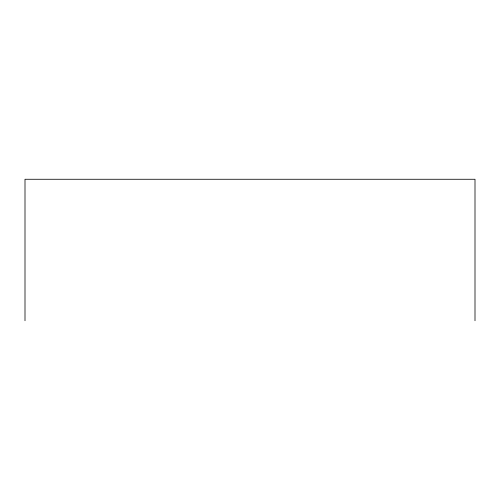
<?xml version="1.0" encoding="UTF-8"?>
<svg xmlns="http://www.w3.org/2000/svg" width="500" height="500" viewBox="0 0 500 500"><rect width="100%" height="100%" fill="white"/><g stroke="black" fill="none" stroke-linecap="round" stroke-linejoin="round"><path stroke-width="0.75" d="M475 320.731L475 179.269L25 179.269L25 320.731"/></g></svg>
